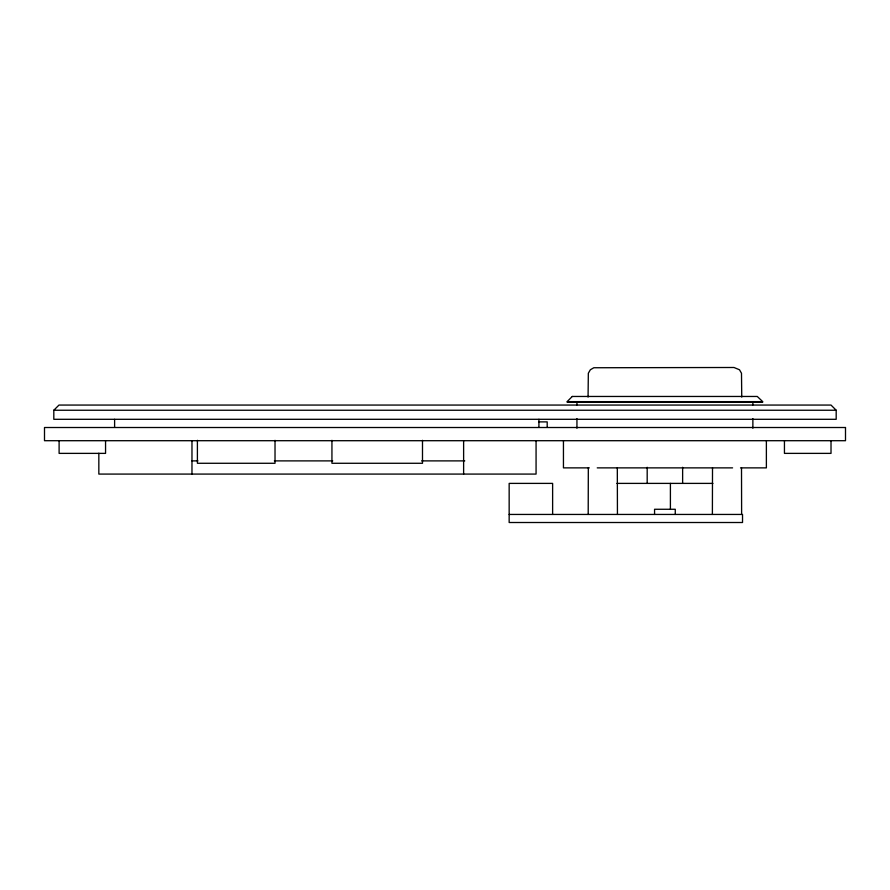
<?xml version="1.0" encoding="UTF-8"?>
<svg xmlns="http://www.w3.org/2000/svg" width="890" height="890" viewBox="0 0 890 890"><rect width="100%" height="100%" fill="white"/><g stroke="black" fill="none" stroke-linecap="round" stroke-linejoin="round"><path stroke-width="1.33" d="M588.201 514.442L588.323 467.873M712.389 514.442L712.512 467.873M53.812 410.245L58.985 405.061L831.015 405.061L836.188 410.245L836.188 419.301L53.812 419.301L53.812 410.245L836.188 410.245M567.119 402.158L762.708 402.158M538.917 421.882L547.194 421.882L547.194 427.055M191.973 460.887L197.936 460.887M274.365 460.887L332.738 460.887M421.682 460.887L464.769 460.887M589.314 467.873L563.448 467.873L563.448 440.706M597.235 467.873L732.592 467.873M740.513 467.873L766.379 467.873L766.379 440.706M616.892 483.392L712.935 483.392M509.158 514.442L742.527 514.442L742.527 522.508L509.158 522.508L509.158 483.392L552.623 483.392L552.623 514.442M741.504 467.873L741.626 514.442M617.315 467.873L617.438 514.442M831.015 440.706L831.015 453.377L784.446 453.377L784.446 440.706M752.873 402.158L752.873 404.906M752.873 418.634L752.873 428.246M741.748 397.074L741.492 373.244L739.479 369.762L733.994 367.492L593.83 367.748L590.348 369.762L588.335 373.244L588.067 397.074M682.63 467.295L682.63 483.392M675.265 514.442L675.265 509.269L654.562 509.269L654.562 514.442M670.404 483.392L670.404 509.047M647.186 467.295L647.186 483.392M576.942 402.158L576.942 404.906M576.942 418.634L576.942 428.246M538.917 419.301L538.917 427.055M536.069 440.706L536.069 474.081L98.835 474.081L98.835 453.221M463.623 440.706L463.623 474.081M422.494 440.328L422.494 463.278L331.937 463.278L331.937 440.328M275.021 440.328L275.021 463.278L197.402 463.278L197.402 440.328M191.973 440.706L191.973 474.081M114.61 419.301L114.61 427.055M105.554 440.706L105.554 453.377L59.107 453.377L59.107 440.706M572.292 396.462L567.119 401.635L762.708 401.635L757.268 396.462L572.292 396.462M845.5 427.512L44.5 427.512L44.5 440.706L845.5 440.706L845.5 427.512"/></g></svg>
